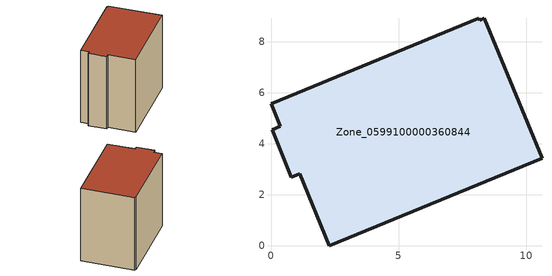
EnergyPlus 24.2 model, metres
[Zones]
Zone_0599100000360844
 floor ground (C_G): 0.79,2.69 0.05,4.55 0.36,4.69 0,5.58 8.15,8.93 8.18,8.84 8.36,8.91 10.62,3.43 2.29,0 1.13,2.82 z0
 wall outside (C_F): 0.05,4.55 0.79,2.69 1.13,2.82 2.29,0 10.62,3.43 8.36,8.91 8.18,8.84 8.15,8.93 0,5.58 0.36,4.69 0.05,4.55 z0:8.88
 roof outside (C_R): 10.62,3.43 8.36,8.91 8.18,8.84 8.15,8.93 0,5.58 0.36,4.69 0.05,4.55 0.79,2.69 1.13,2.82 2.29,0 z8.88
[BUILDING]
Pand.0599100000360844: North Axis=0; Terrain=City; Loads Convergence Tolerance Value=0.04; Temperature Convergence Tolerance Value=0.4; Solar Distribution=FullExterior; Maximum Number of Warmup Days=25; Minimum Number of Warmup Days=1
[Site:Location]
Rotterdam.The.Hague.AP_ZH_NLD Design_Conditions: Latitude=51.96; Longitude=4.45; Time Zone=1; Elevation=-4.5
[SITE:GROUNDTEMPERATURE:BUILDINGSURFACE]
18, 18, 18, 18, 18, 18, 18, 18, 18, 18, 18, 18
[MATERIAL] Thermal Absorptance=0.9; Solar Absorptance=0.7; Visible Absorptance=0.7
Name | Roughness | Thickness | Conductivity | Density | Specific Heat
G.TI.1992-2005 | MediumSmooth | 0.15 | 0.06 | 540 | 1210
F.TI.1992-2005 | Rough | 0.3 | 0.12 | 1920 | 840
R.TI.1992-2005 | MediumRough | 0.2 | 0.08 | 1500 | 1000
[CONSTRUCTION]
C_G: G.TI.1992-2005
C_F: F.TI.1992-2005
C_R: R.TI.1992-2005
[ZONE]
Zone_0599100000360844: Type=1; Multiplier=1; Ceiling Height=Autocalculate; Volume=Autocalculate; Floor Area=autocalculate; Part of Total Floor Area=Yes
[ZONEINFILTRATION:DESIGNFLOWRATE]
Infil_Zone_0599100000360844: Zone or ZoneList or Space or SpaceList=Zone_0599100000360844; Schedule=AlwaysOn; Design Flow Rate Calculation Method=Flow/Area; Flow Rate per Floor Area=0.0015; Constant Term Coefficient=1; Temperature Term Coefficient=0; Velocity Term Coefficient=0; Velocity Squared Term Coefficient=0
[HVACTEMPLATE:ZONE:IDEALLOADSAIRSYSTEM]
Zone_0599100000360844: Maximum Heating Supply Air Temperature=50; Minimum Cooling Supply Air Temperature=13; Maximum Heating Supply Air Humidity Ratio=0.0156; Minimum Cooling Supply Air Humidity Ratio=0.0077; Heating Limit=NoLimit; Cooling Limit=NoLimit; Dehumidification Control Type=ConstantSensibleHeatRatio; Cooling Sensible Heat Ratio=0.7; Dehumidification Setpoint=60; Humidification Control Type=None; Humidification Setpoint=30; Outdoor Air Method=None; Outdoor Air Flow Rate per Person=0.00944; Outdoor Air Flow Rate per Zone Floor Area=0; Outdoor Air Flow Rate per Zone=0; Demand Controlled Ventilation Type=None; Outdoor Air Economizer Type=NoEconomizer; Heat Recovery Type=None; Sensible Heat Recovery Effectiveness=0.7; Latent Heat Recovery Effectiveness=0.65
[ZONECONTROL:THERMOSTAT]
ThermostatControl_Zone_0599100000360844: Zone or ZoneList=Zone_0599100000360844; Control Type Schedule=DualSetpointControlType; Control 1=Thermostat_Zone_0599100000360844; Temperature Difference Between Cutout And Setpoint=0
[THERMOSTATSETPOINT:DUALSETPOINT]
Thermostat_Zone_0599100000360844: Heating Setpoint Temperature Schedule=HeatingSetpoint_Zone_0599100000360844; Cooling Setpoint Temperature Schedule=CoolingSetpoint_Zone_0599100000360844
[SCHEDULE:COMPACT]
HeatingSetpoint_Zone_0599100000360844: Through: 12/31, For: AllDays, Until: 24:00, 21
CoolingSetpoint_Zone_0599100000360844: Through: 12/31, For: AllDays, Until: 24:00, 24
DualSetpointControlType: Through: 12/31, For: AllDays, Until: 24:00, 4
AlwaysOn: Through: 12/31, For: AllDays, Until: 24:00, 1
